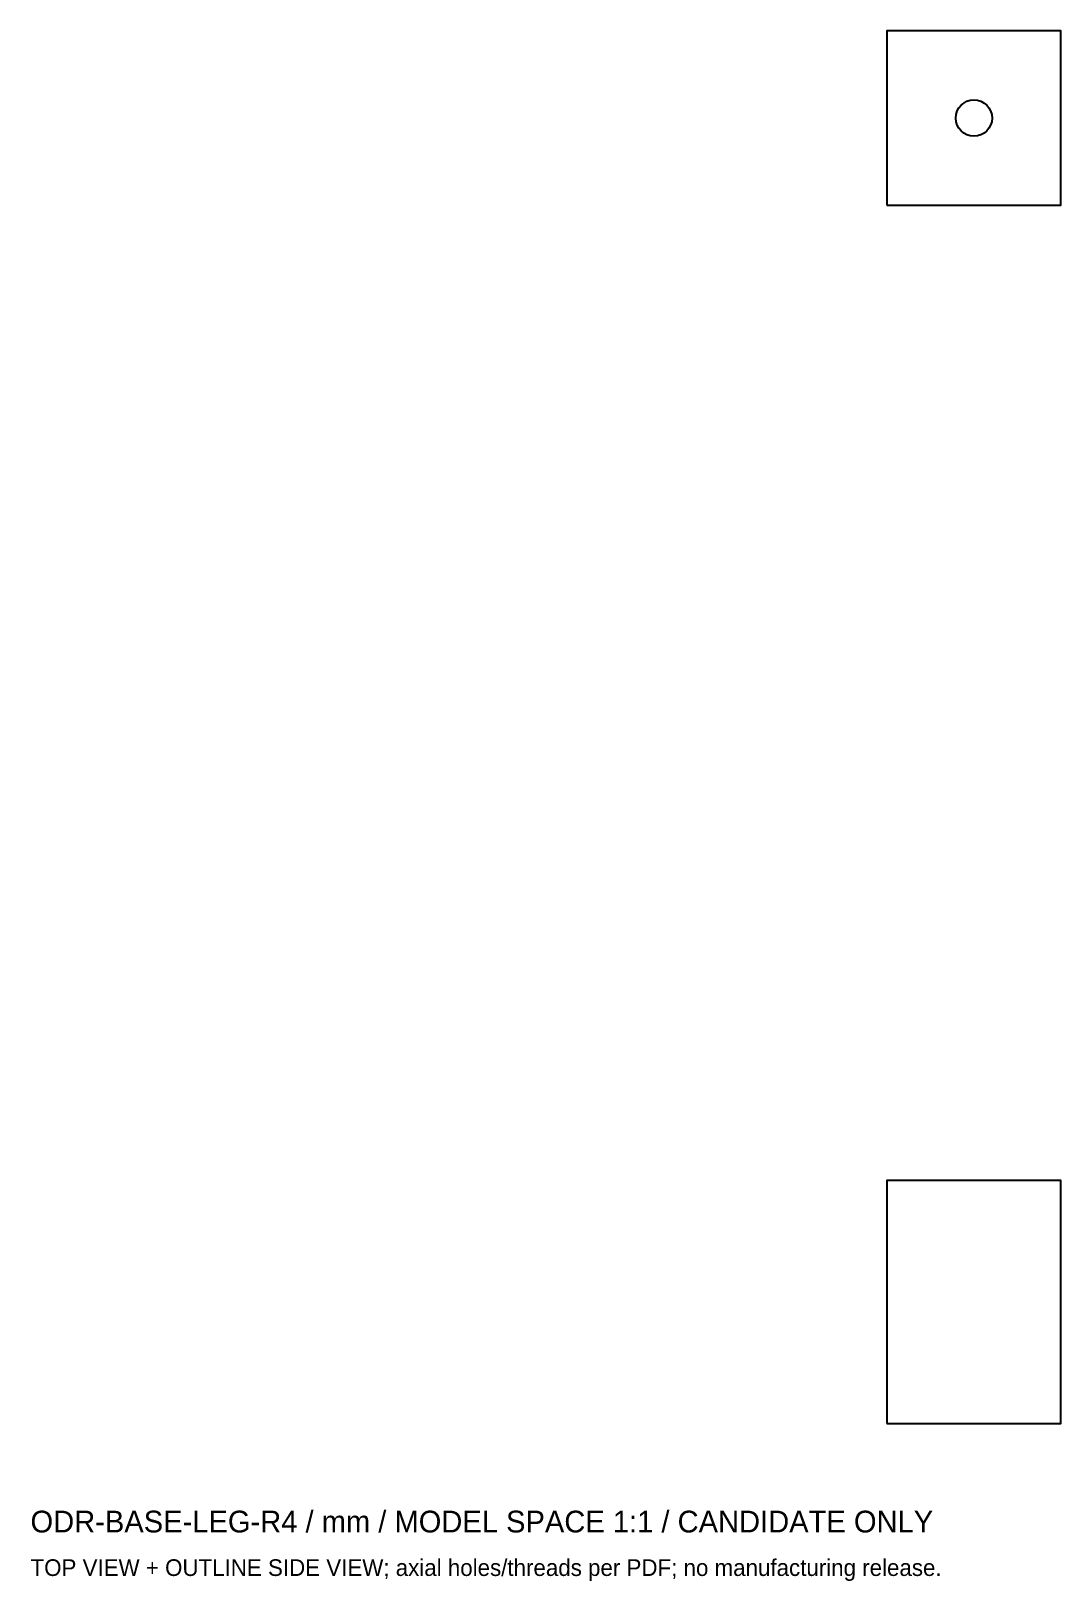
# Model space of a CAD drawing. Header units: millimetres. Extents: x -130 to 12, y -202 to 12.
import ezdxf

# ---------------------------------------------------------------- set-up
doc = ezdxf.new("R2010")
doc.units = ezdxf.units.MM
doc.layers.add('M6x1_THROUGH_TAP_DRILL', color=7, linetype='Continuous')

msp = doc.modelspace()

# ---------------------------------------------------------------- linework, layer by layer
for points in [[(-12, -12), (12, -12), (12, 12), (-12, 12)], [(-12, -180), (12, -180), (12, -146.5), (-12, -146.5)]]:
    msp.add_lwpolyline(points, close=True)
at = {"layer": 'M6x1_THROUGH_TAP_DRILL'}
msp.add_circle((0, 0), 2.5, dxfattribs=at)

# ---------------------------------------------------------------- texts
for s, height, p in [('ODR-BASE-LEG-R4 / mm / MODEL SPACE 1:1 / CANDIDATE ONLY', 3, (-130, -195)), ('TOP VIEW + OUTLINE SIDE VIEW; axial holes/threads per PDF; no manufacturing release.', 2.3, (-130, -201))]:
    msp.add_text(s, height=height).set_placement(p)

doc.saveas('drawing.dxf')
